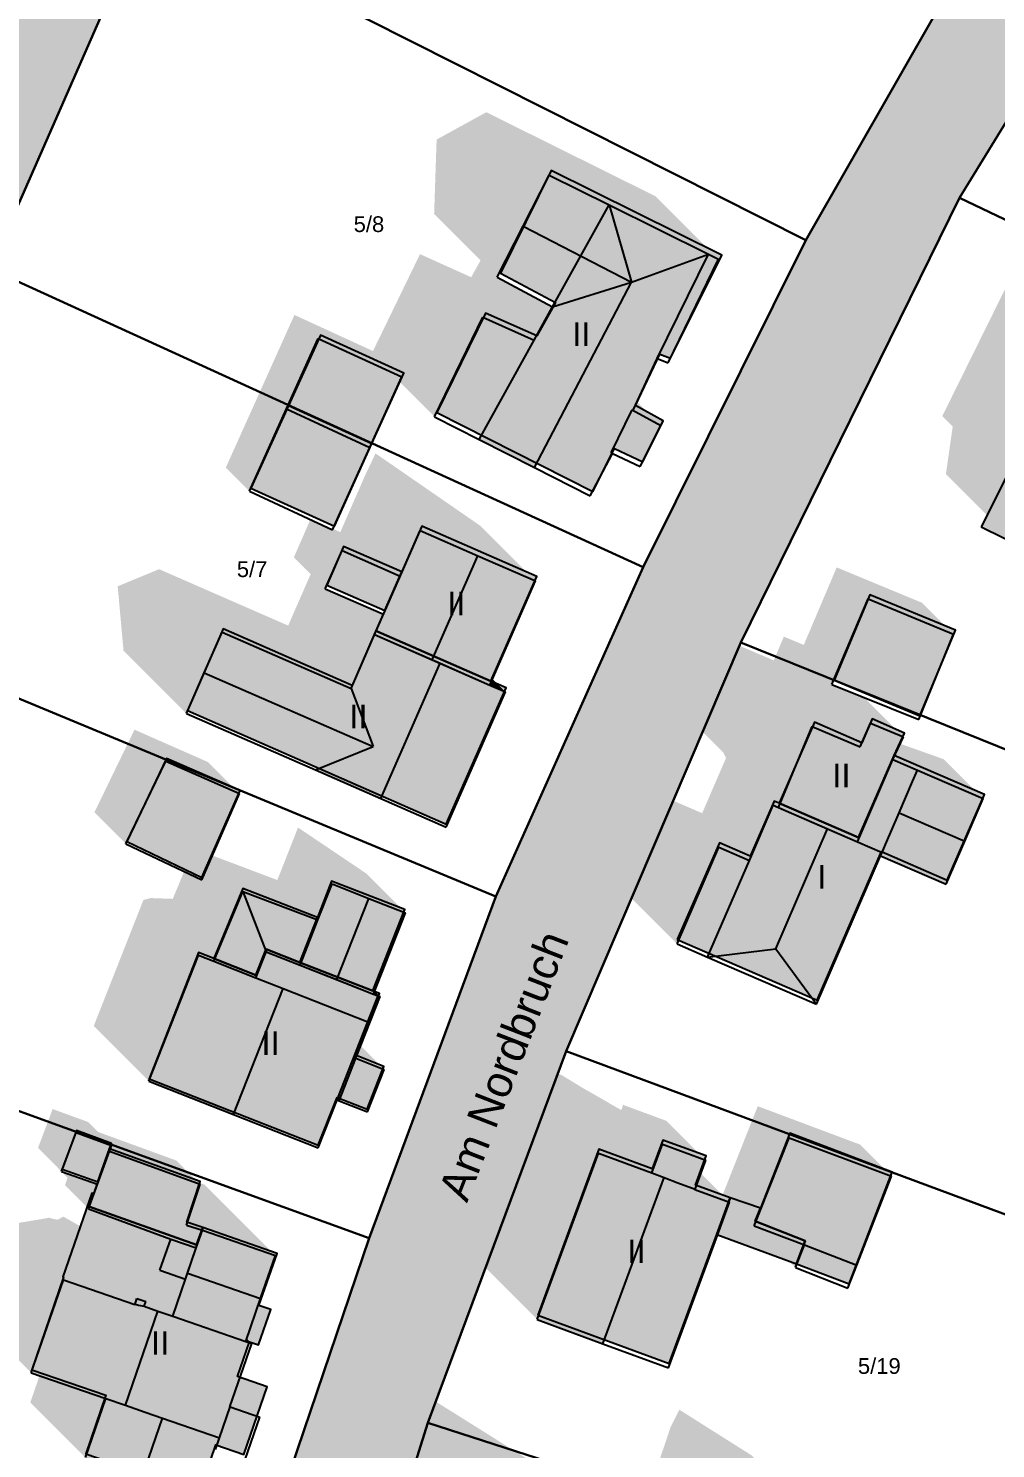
# Model space of a CAD drawing. Header units: millimetres. Extents: x 238 to 3518, y -74 to 2735.
# Drawn here: x 1581.2 to 1642.6, y 1959.1 to 2049.3 of the extents above; entities that cross this region are included whole.
import ezdxf
from ezdxf.enums import TextEntityAlignment as Align

# ---------------------------------------------------------------- set-up
doc = ezdxf.new("R2010")
doc.units = ezdxf.units.MM
for name, color, linetype in [('LP_Flurstueck_bez', 7, 'Continuous'), ('LP_Flurstuecke', 8, 'Continuous'), ('LP_Gebaeude_Dachaufsicht', 9, 'Continuous'), ('LP_Gebaeude_Dachschatten', 253, 'Continuous'), ('LP_Gebaeude_F', 254, 'Continuous'), ('LP_Gebaeude_Geschosszahl', 7, 'Continuous'), ('LP_Gebaeude_Schatten', 7, 'Continuous'), ('LP_Gebaeude_U', 7, 'Continuous'), ('LP_Verkehr_Bahnverkehr', 32, 'Continuous'), ('LP_Verkehr_Strassen', 9, 'Continuous'), ('LP_Verkehr_Strassennamen', 7, 'Continuous')]:
    doc.layers.add(name, color=color, linetype=linetype)
doc.styles.get("Standard").update_dxf_attribs({"font": 'arial.ttf'})

msp = doc.modelspace()

# ---------------------------------------------------------------- hatches: boundary and pattern name
at = {"layer": 'LP_Gebaeude_Dachschatten'}
for points in [[(1619.486, 2033.192), (1618.072, 2038.09), (1614.261, 2039.982), (1612.602, 2036.746)], [(1619.486, 2033.192), (1618.072, 2038.09), (1614.474, 2031.612), (1613.3, 2029.498), (1609.798, 2023.192), (1613.327, 2021.397)], [(1619.486, 2033.192), (1614.474, 2031.612), (1618.072, 2038.09)], [(1619.486, 2033.192), (1624.381, 2034.957), (1618.072, 2038.09)], [(1609.718, 2015.802), (1606.056, 2017.403), (1604.791, 2014.509), (1603.729, 2012.078), (1603.163, 2010.784), (1606.825, 2009.184)], [(1603.066, 2003.666), (1601.666, 2007.359), (1593.461, 2010.944), (1592.331, 2008.357)], [(1607.32, 2008.967), (1603.163, 2010.784), (1601.666, 2007.359), (1603.066, 2003.666), (1599.404, 2002.184), (1603.561, 2000.367)], [(1640.665, 1997.651), (1641.839, 2000.367), (1637.671, 2002.168), (1637.359, 2001.446), (1636.497, 1999.452)], [(1628.66, 1990.825), (1631.955, 1998.446), (1628.823, 1999.799), (1628.494, 1999.941), (1626.979, 1996.437), (1624.323, 1990.294)], [(1636.497, 1999.452), (1635.635, 1997.458), (1635.416, 1996.95), (1635.323, 1996.736), (1639.49, 1994.935), (1640.665, 1997.651)], [(1602.794, 1994.026), (1600.453, 1994.949), (1599.551, 1992.661), (1598.418, 1989.787), (1600.759, 1988.864)], [(1597.351, 1988.301), (1595.62, 1988.984), (1592.933, 1990.043), (1591.966, 1990.425), (1588.808, 1982.415), (1594.193, 1980.292)], [(1621.562, 1976.287), (1620.789, 1976.584), (1617.399, 1977.834), (1613.5, 1967.261), (1617.667, 1965.726)], [(1595.909, 1968.603), (1596.853, 1971.335), (1592.215, 1972.937), (1591.826, 1971.813), (1591.27, 1970.205)], [(1591.27, 1970.205), (1591.142, 1969.836), (1590.327, 1967.473), (1594.965, 1965.87), (1595.909, 1968.603)], [(1589.377, 1967.8), (1588.506, 1968.101), (1588.161, 1968.17), (1587.935, 1968.247), (1587.925, 1968.218), (1583.378, 1969.79), (1581.336, 1963.882), (1586.072, 1962.245), (1587.317, 1961.815)], [(1589.685, 1960.996), (1588.57, 1961.381), (1587.317, 1961.815), (1586.072, 1962.245), (1584.775, 1958.488), (1588.392, 1957.238)]]:
    msp.add_hatch(color=253, dxfattribs=at).paths.add_polyline_path(points)
at = {"layer": 'LP_Gebaeude_F'}
for points in [[(1607.115, 2024.906), (1617.022, 2019.876), (1618.408, 2022.603), (1620.207, 2021.758), (1621.507, 2024.362), (1619.751, 2025.336), (1621.293, 2028.617), (1621.973, 2028.344), (1625.226, 2034.906), (1614.389, 2040.278), (1611.152, 2033.752), (1614.647, 2031.881), (1613.462, 2029.772), (1610.218, 2031.219)], [(1597.685, 2025.341), (1602.985, 2022.935), (1605.015, 2027.409), (1599.713, 2029.814)], [(1595.303, 2020.09), (1600.602, 2017.684), (1602.985, 2022.935), (1597.685, 2025.341)], [(1641.723, 2017.629), (1644.588, 2016.216), (1646.204, 2019.49), (1643.366, 2020.91)], [(1603.244, 2011.031), (1610.551, 2007.83), (1613.467, 2014.482), (1606.162, 2017.684), (1604.882, 2014.765), (1603.811, 2012.322)], [(1600.122, 2013.937), (1603.811, 2012.322), (1604.882, 2014.765), (1601.193, 2016.382)], [(1632.38, 2007.892), (1637.824, 2005.633), (1640.077, 2011.061), (1634.637, 2013.321)], [(1591.262, 2005.964), (1607.704, 1998.738), (1611.514, 2007.407), (1610.551, 2007.83), (1603.244, 2011.031), (1601.724, 2007.561), (1593.534, 2011.149)], [(1628.883, 2000.069), (1633.921, 1997.888), (1636.18, 2003.104), (1636.848, 2004.529), (1634.776, 2005.424), (1634.122, 2003.911), (1631.11, 2005.215)], [(1587.411, 1997.648), (1592.185, 1995.358), (1594.607, 2000.871), (1589.941, 2002.921)], [(1622.4, 1991.408), (1631.295, 1987.555), (1635.386, 1996.998), (1639.562, 1995.189), (1641.915, 2000.619), (1636.18, 2003.104), (1633.921, 1997.888), (1628.883, 2000.069), (1628.557, 2000.211), (1627.023, 1996.699), (1625.083, 1997.547)], [(1592.938, 1990.197), (1595.621, 1989.147), (1596.264, 1990.792), (1598.413, 1989.953), (1599.526, 1992.811), (1594.794, 1994.652)], [(1598.413, 1989.953), (1603.057, 1988.141), (1605.075, 1993.312), (1600.429, 1995.126), (1599.526, 1992.811)], [(1588.821, 1982.556), (1599.574, 1978.331), (1600.77, 1981.378), (1602.692, 1980.625), (1603.756, 1983.348), (1601.935, 1984.058), (1603.463, 1987.982), (1603.057, 1988.141), (1598.413, 1989.953), (1596.264, 1990.792), (1595.621, 1989.147), (1592.938, 1990.197), (1591.973, 1990.576)], [(1583.296, 1976.815), (1585.56, 1976.001), (1586.316, 1978.102), (1586.445, 1978.456), (1584.209, 1979.283)], [(1613.538, 1967.532), (1621.892, 1964.464), (1624.905, 1972.668), (1625.759, 1974.995), (1623.558, 1975.802), (1624.238, 1977.654), (1621.477, 1978.667), (1620.807, 1976.839), (1617.412, 1978.085)], [(1627.352, 1973.502), (1630.534, 1972.253), (1629.968, 1970.811), (1633.332, 1969.524), (1636.049, 1976.634), (1629.562, 1979.112), (1627.682, 1974.343)], [(1585.001, 1974.439), (1591.847, 1972.008), (1592.24, 1973.12), (1591.228, 1973.451), (1592.073, 1976.031), (1586.316, 1978.102), (1585.56, 1976.001), (1585.29, 1975.25)], [(1581.372, 1964.06), (1586.081, 1962.451), (1584.806, 1958.718), (1592.032, 1956.25), (1593.072, 1959.292), (1594.847, 1958.685), (1596.323, 1962.988), (1594.445, 1963.633), (1595.207, 1965.852), (1595.787, 1965.652), (1596.569, 1967.894), (1595.803, 1968.162), (1596.962, 1971.461), (1592.24, 1973.12), (1591.847, 1972.008), (1585.001, 1974.439), (1585.29, 1975.25), (1585.193, 1975.284), (1583.344, 1969.979), (1583.391, 1969.963)], [(1624.905, 1972.668), (1629.968, 1970.811), (1630.534, 1972.253), (1627.352, 1973.502), (1627.682, 1974.343), (1625.759, 1974.995)]]:
    msp.add_hatch(color=254, dxfattribs=at).paths.add_polyline_path(points)
at = {"layer": 'LP_Gebaeude_Schatten'}
for points in [[(1596.059, 2026.639), (1598.065, 2031.099), (1603.058, 2028.806), (1606.045, 2034.963), (1609.3, 2033.498), (1609.891, 2034.562), (1606.943, 2037.51), (1607.102, 2042.246), (1610.261, 2043.982), (1614.072, 2042.09), (1620.381, 2038.957), (1621.014, 2038.643), (1625.014, 2034.643), (1624.381, 2034.957), (1618.072, 2038.09), (1614.261, 2039.982), (1612.602, 2036.746), (1610.943, 2033.51), (1614.474, 2031.612), (1613.3, 2029.498), (1610.045, 2030.963), (1606.973, 2024.63), (1604.746, 2026.858), (1604.881, 2027.157), (1599.565, 2029.599), (1597.559, 2025.139), (1595.204, 2019.901), (1593.704, 2021.401), (1596.059, 2026.639)], [(1643.593, 2033.474), (1644.437, 2034.07), (1645.437, 2033.07), (1655.357, 2028.171), (1660.357, 2023.171), (1650.437, 2028.07), (1647.593, 2029.474), (1647.17, 2029.683), (1644.413, 2024.1), (1644.835, 2023.892), (1643.241, 2020.666), (1646.086, 2019.261), (1644.472, 2015.993), (1639.472, 2020.993), (1639.905, 2024.002), (1639.241, 2024.666), (1643.593, 2033.474)], [(1619.597, 2025.043), (1619.843, 2025.569), (1621.343, 2024.068), (1619.597, 2025.043)], [(1599.076, 2018.095), (1600.487, 2017.437), (1600.517, 2017.503), (1600.981, 2017.3), (1601.291, 2018.009), (1602.556, 2020.903), (1603.218, 2022.302), (1609.879, 2017.701), (1613.379, 2014.201), (1609.718, 2015.802), (1606.056, 2017.403), (1604.791, 2014.509), (1601.09, 2016.126), (1600.027, 2013.695), (1603.729, 2012.078), (1603.163, 2010.784), (1601.666, 2007.359), (1593.461, 2010.944), (1592.331, 2008.357), (1591.2, 2005.77), (1587.2, 2009.77), (1586.831, 2013.857), (1589.461, 2014.944), (1597.666, 2011.359), (1599.095, 2014.628), (1598.027, 2015.695), (1599.076, 2018.095)], [(1623.323, 2005.299), (1625.475, 2010.448), (1628.532, 2009.148), (1629.171, 2010.657), (1630.437, 2010.131), (1632.531, 2015.058), (1637.949, 2012.811), (1639.949, 2010.811), (1634.531, 2013.058), (1632.219, 2007.618), (1634.261, 2006.796), (1636.775, 2004.282), (1634.671, 2005.157), (1634.032, 2003.648), (1630.975, 2004.948), (1628.823, 1999.799), (1628.494, 1999.941), (1626.979, 1996.437), (1625.042, 1997.274), (1622.387, 1991.131), (1619.387, 1994.131), (1622.042, 2000.274), (1623.979, 1999.437), (1625.494, 2002.941), (1625.323, 2003.299), (1623.323, 2005.299)], [(1603.163, 2010.784), (1606.825, 2009.184), (1610.487, 2007.583), (1607.32, 2008.967), (1603.163, 2010.784)], [(1610.487, 2007.583), (1610.657, 2007.972), (1611.478, 2007.151), (1610.487, 2007.583)], [(1587.898, 2004.745), (1592.573, 2002.686), (1594.573, 2000.686), (1589.898, 2002.745), (1587.354, 1997.5), (1585.354, 1999.5), (1587.898, 2004.745)], [(1641.839, 2000.367), (1637.671, 2002.168), (1636.107, 2002.844), (1636.573, 2003.848), (1639.339, 2002.867), (1641.839, 2000.367)], [(1602.634, 1995.603), (1605.134, 1993.103), (1602.794, 1994.026), (1600.453, 1994.949), (1599.551, 1992.661), (1594.779, 1994.463), (1592.933, 1990.043), (1591.966, 1990.425), (1588.808, 1982.415), (1585.308, 1985.915), (1588.466, 1993.925), (1588.933, 1994.043), (1590.33, 1993.994), (1591.057, 1995.736), (1592.17, 1995.205), (1592.847, 1996.749), (1596.978, 1995.189), (1598.294, 1998.526), (1602.634, 1995.603)], [(1600.759, 1988.864), (1603.099, 1987.94), (1598.418, 1989.787), (1600.759, 1988.864)], [(1603.387, 1987.827), (1603.099, 1987.94), (1603.169, 1988.118), (1603.508, 1987.779), (1603.387, 1987.827)], [(1601.967, 1983.873), (1602.277, 1984.66), (1603.777, 1983.16), (1601.967, 1983.873)], [(1616.428, 1981.954), (1618.028, 1981.043), (1618.056, 1981.015), (1618.733, 1980.632), (1618.838, 1980.573), (1618.959, 1980.901), (1621.708, 1979.887), (1624.208, 1977.387), (1621.459, 1978.401), (1620.789, 1976.584), (1617.399, 1977.834), (1613.5, 1967.261), (1609, 1971.761), (1612.899, 1982.334), (1614.289, 1983.084), (1615.062, 1982.787), (1616.428, 1981.954)], [(1583.647, 1976.266), (1583.016, 1976.897), (1583.02, 1976.908), (1581.765, 1978.162), (1582.697, 1980.637), (1584.945, 1979.816), (1585.579, 1979.182), (1590.562, 1977.366), (1591.956, 1975.973), (1592.353, 1975.835), (1596.853, 1971.335), (1592.215, 1972.937), (1591.203, 1973.266), (1592.062, 1975.866), (1586.311, 1977.962), (1586.445, 1978.316), (1584.197, 1979.137), (1583.265, 1976.662), (1585.549, 1975.868), (1584.977, 1974.3), (1583.477, 1975.8), (1583.647, 1976.266)], [(1625.631, 1976.069), (1627.513, 1980.818), (1634.009, 1978.381), (1636.009, 1976.381), (1629.513, 1978.818), (1627.631, 1974.069), (1627.295, 1973.225), (1625.295, 1975.225), (1625.631, 1976.069)], [(1623.524, 1975.533), (1623.528, 1975.543), (1623.898, 1976.546), (1625.719, 1974.724), (1623.524, 1975.533)], [(1579.878, 1973.29), (1582.425, 1973.718), (1582.435, 1973.747), (1582.661, 1973.67), (1583.006, 1973.601), (1583.377, 1973.8), (1584.827, 1972.973), (1585.681, 1972.51), (1585.219, 1974.211), (1590.199, 1972.375), (1589.516, 1970.397), (1591.142, 1969.836), (1590.327, 1967.473), (1589.377, 1967.8), (1588.506, 1968.101), (1588.612, 1968.408), (1588.057, 1968.6), (1587.935, 1968.247), (1587.925, 1968.218), (1583.378, 1969.79), (1581.336, 1963.882), (1577.836, 1967.382), (1579.878, 1973.29)], [(1628.055, 1972.933), (1630.483, 1971.999), (1629.908, 1970.567), (1627.908, 1972.567), (1628.055, 1972.933)], [(1591.27, 1970.205), (1591.142, 1969.836), (1591.826, 1971.813), (1591.27, 1970.205)], [(1594.965, 1965.87), (1595.03, 1966.058), (1595.351, 1965.736), (1594.965, 1965.87)], [(1581.866, 1963.699), (1586.072, 1962.245), (1584.775, 1958.488), (1581.275, 1961.988), (1581.866, 1963.699)], [(1593.969, 1961.705), (1593.959, 1961.708), (1594.279, 1962.635), (1595.866, 1961.048), (1593.969, 1961.705)], [(1604.282, 1953.469), (1606.431, 1960.19), (1607.09, 1962.02), (1613.749, 1957.85), (1615.749, 1955.85), (1619.954, 1954.505), (1620.824, 1957.004), (1621.967, 1960.413), (1622.532, 1961.529), (1627.096, 1958.645), (1629.096, 1956.645), (1623.967, 1958.413), (1622.824, 1955.004), (1621.954, 1952.505), (1617.749, 1953.85), (1614.09, 1955.02), (1610.431, 1956.19), (1608.282, 1949.469), (1607.297, 1949.785), (1604.677, 1941.588), (1600.677, 1945.588), (1603.297, 1953.785), (1604.282, 1953.469)]]:
    msp.add_hatch(color=7, dxfattribs=at).paths.add_polyline_path(points)
at = {"layer": 'LP_Verkehr_Bahnverkehr'}
msp.add_hatch(color=32, dxfattribs=at).paths.add_polyline_path([(1432.909, 1711.865), (1437.477, 1710.575), (1440.838, 1718.64), (1460.931, 1764.723), (1468.35, 1781.853), (1476.31, 1800.229), (1485.668, 1821.834), (1496.642, 1847.17), (1507.946, 1873.268), (1513.61, 1886.344), (1514.585, 1888.468), (1517.229, 1894.231), (1522.942, 1907.223), (1538.82, 1943.335), (1548.789, 1966.007), (1552.43, 1974.287), (1558.657, 1988.451), (1568.827, 2011.58), (1578.696, 2034.023), (1587.554, 2054.17), (1588.765, 2056.924), (1598.858, 2079.88), (1609.375, 2103.746), (1614.862, 2116.275), (1621.081, 2130.395), (1623.01, 2134.793), (1634.546, 2161.043), (1636.095, 2160.353), (1637.155, 2163.212), (1632.823, 2166.63), (1573.36, 2034.391), (1545.765, 1969.629), (1520.03, 1910.307), (1490.166, 1839.563)])
at = {"layer": 'LP_Verkehr_Strassen'}
msp.add_hatch(color=9, dxfattribs=at).paths.add_polyline_path([(1549.157, 1883.664), (1605.425, 1876.05), (1701.041, 1862.412), (1703.516, 1862.078), (1703.741, 1863.823), (1704.109, 1866.669), (1704.526, 1869.486), (1698.566, 1870.258), (1666.439, 1874.677), (1643.408, 1877.856), (1591.099, 1885.064), (1587.664, 1886.823), (1587.204, 1890.673), (1592.285, 1912.649), (1599.07, 1936.857), (1606.553, 1960.694), (1615.325, 1984.313), (1626.431, 2010.287), (1640.332, 2038.532), (1658.191, 2067.654), (1665.291, 2078.598), (1689.105, 2111.612), (1692.286, 2113.696), (1695.854, 2112.352), (1682.105, 2124.299), (1684.236, 2120.768), (1683.034, 2116.888), (1668.368, 2096.254), (1661.947, 2086.921), (1654.319, 2075.833), (1642.02, 2055.865), (1630.56, 2035.857), (1620.223, 2015.082), (1610.858, 1994.146), (1602.814, 1972.427), (1595.343, 1950.389), (1588.9, 1927.684), (1579.525, 1891.701), (1562.697, 1893.984), (1550.783, 1895.601), (1549.806, 1888.313)])

# ---------------------------------------------------------------- linework, layer by layer
at = {"layer": 'LP_Flurstuecke', "color": 8}
for points in [[(1538.82, 1943.335), (1548.789, 1966.007), (1552.43, 1974.287), (1558.657, 1988.451), (1568.827, 2011.58), (1578.696, 2034.023), (1587.554, 2054.17), (1588.765, 2056.924), (1598.858, 2079.88), (1609.375, 2103.746), (1614.862, 2116.275), (1621.081, 2130.395), (1623.01, 2134.793), (1634.546, 2161.043), (1636.095, 2160.353), (1637.155, 2163.212), (1632.823, 2166.63), (1621.082, 2176.982), (1614.454, 2182.824), (1591.203, 2129.376), (1585.195, 2115.542), (1553.606, 2042.931), (1516.21, 1957.216)], [(1599.07, 1936.857), (1606.553, 1960.694), (1615.325, 1984.313), (1626.431, 2010.287), (1640.332, 2038.532), (1658.191, 2067.654), (1665.291, 2078.598), (1689.105, 2111.612), (1692.286, 2113.696), (1695.854, 2112.352), (1682.105, 2124.299), (1684.236, 2120.768), (1683.034, 2116.888), (1668.368, 2096.254), (1661.947, 2086.921), (1654.319, 2075.833), (1642.02, 2055.865), (1630.56, 2035.857), (1620.223, 2015.082), (1610.858, 1994.146), (1602.814, 1972.427), (1595.343, 1950.389)]]:
    msp.add_lwpolyline(points, dxfattribs=at)
for points in [[(1588.765, 2056.924), (1630.56, 2035.857), (1642.02, 2055.865), (1598.858, 2079.88)], [(1640.332, 2038.532), (1656.975, 2030.605), (1670.73, 2045.978), (1674.908, 2043.409), (1682.975, 2056.544), (1664.912, 2069.119), (1661.166, 2070.131), (1658.191, 2067.654)], [(1578.696, 2034.023), (1620.223, 2015.082), (1630.56, 2035.857), (1588.765, 2056.924), (1587.554, 2054.17)], [(1626.431, 2010.287), (1669.861, 1992.747), (1678.286, 2020.458), (1656.975, 2030.605), (1640.332, 2038.532)], [(1568.827, 2011.58), (1610.858, 1994.146), (1620.223, 2015.082), (1578.696, 2034.023)], [(1558.657, 1988.451), (1602.814, 1972.427), (1610.858, 1994.146), (1568.827, 2011.58)], [(1615.325, 1984.313), (1662.02, 1966.958), (1669.861, 1992.747), (1626.431, 2010.287)], [(1548.789, 1966.007), (1595.343, 1950.389), (1602.814, 1972.427), (1558.657, 1988.451), (1552.43, 1974.287)], [(1606.553, 1960.694), (1655.325, 1944.936), (1662.02, 1966.958), (1615.325, 1984.313)], [(1599.07, 1936.857), (1651.325, 1922.638), (1655.325, 1944.936), (1606.553, 1960.694)]]:
    msp.add_lwpolyline(points, close=True, dxfattribs=at)
at = {"layer": 'LP_Gebaeude_Dachaufsicht', "color": 9}
for p, q in [((1612.602, 2036.746, 76.737), (1614.261, 2039.982, 74.545)), ((1614.261, 2039.982, 74.545), (1618.072, 2038.09, 74.545)), ((1614.474, 2031.612, 74.545), (1618.072, 2038.09, 74.545)), ((1618.072, 2038.09, 74.545), (1624.381, 2034.957, 74.545)), ((1618.072, 2038.09, 74.545), (1619.486, 2033.192, 76.737)), ((1610.943, 2033.51, 74.545), (1612.602, 2036.746, 76.737)), ((1612.602, 2036.746, 76.737), (1619.486, 2033.192, 76.737)), ((1619.486, 2033.192, 76.737), (1624.381, 2034.957, 74.545)), ((1621.13, 2028.324, 74.545), (1624.381, 2034.957, 74.545)), ((1621.813, 2028.047, 74.545), (1625.014, 2034.643, 74.545)), ((1624.381, 2034.957, 74.545), (1625.014, 2034.643, 74.545)), ((1610.943, 2033.51, 74.545), (1614.474, 2031.612, 74.545)), ((1613.327, 2021.397, 76.737), (1619.486, 2033.192, 76.737)), ((1614.474, 2031.612, 74.545), (1619.486, 2033.192, 76.737)), ((1613.3, 2029.498, 74.545), (1614.474, 2031.612, 74.545)), ((1606.973, 2024.63, 74.545), (1610.045, 2030.963, 74.545)), ((1610.045, 2030.963, 74.545), (1613.3, 2029.498, 74.545)), ((1597.559, 2025.139, 71.133), (1599.565, 2029.599, 71.133)), ((1599.565, 2029.599, 71.133), (1604.881, 2027.157, 71.133)), ((1609.798, 2023.192, 74.545), (1613.3, 2029.498, 74.545)), ((1619.597, 2025.043, 74.504), (1621.13, 2028.324, 74.545)), ((1621.13, 2028.324, 74.545), (1621.813, 2028.047, 74.545)), ((1602.856, 2022.681, 71.133), (1604.881, 2027.157, 71.133)), ((1595.204, 2019.901, 71.133), (1597.559, 2025.139, 71.133)), ((1597.559, 2025.139, 71.133), (1602.856, 2022.681, 71.133)), ((1606.973, 2024.63, 74.545), (1609.798, 2023.192, 74.545)), ((1618.198, 2022.341, 74.545), (1619.538, 2025.076, 74.545)), ((1619.538, 2025.076, 74.545), (1619.597, 2025.043, 74.504)), ((1619.538, 2025.076, 74.545), (1621.343, 2024.068, 74.545)), ((1620.049, 2021.461, 74.545), (1621.343, 2024.068, 74.545)), ((1600.487, 2017.437, 71.133), (1602.856, 2022.681, 71.133)), ((1609.798, 2023.192, 74.545), (1613.327, 2021.397, 76.737)), ((1616.855, 2019.601, 74.545), (1618.278, 2022.302, 74.491)), ((1618.198, 2022.341, 74.545), (1618.278, 2022.302, 74.491)), ((1618.198, 2022.341, 74.545), (1618.278, 2022.302, 74.545)), ((1618.278, 2022.303, 74.545), (1620.049, 2021.461, 74.545)), ((1613.327, 2021.397, 76.737), (1616.855, 2019.601, 74.545)), ((1595.204, 2019.901, 71.133), (1600.487, 2017.437, 71.133)), ((1604.791, 2014.509, 73.679), (1606.056, 2017.403, 73.679)), ((1606.056, 2017.403, 73.679), (1609.718, 2015.802, 77.745)), ((1600.027, 2013.695, 71.693), (1601.09, 2016.126, 71.693)), ((1601.09, 2016.126, 71.693), (1604.791, 2014.509, 71.693)), ((1606.825, 2009.184, 77.745), (1609.718, 2015.802, 77.745)), ((1609.718, 2015.802, 77.745), (1613.379, 2014.201, 73.679)), ((1603.729, 2012.078, 71.693), (1604.791, 2014.509, 71.693)), ((1603.729, 2012.078, 73.679), (1604.791, 2014.509, 73.679)), ((1600.027, 2013.695, 71.693), (1603.729, 2012.078, 71.693)), ((1610.487, 2007.583, 73.679), (1613.379, 2014.201, 73.679)), ((1632.219, 2007.618, 71.474), (1634.531, 2013.058, 71.474)), ((1634.531, 2013.058, 71.474), (1639.949, 2010.811, 71.474)), ((1603.163, 2010.784, 73.679), (1603.729, 2012.078, 73.679)), ((1592.331, 2008.357, 76.721), (1593.461, 2010.944, 74.64)), ((1593.461, 2010.944, 74.64), (1601.666, 2007.359, 74.64)), ((1601.666, 2007.359, 74.64), (1603.163, 2010.784, 74.64)), ((1603.163, 2010.784, 73.679), (1606.825, 2009.184, 77.745)), ((1603.163, 2010.784, 74.64), (1607.32, 2008.967, 78.059)), ((1637.753, 2005.39, 71.474), (1639.949, 2010.811, 71.474)), ((1603.561, 2000.367, 78.059), (1607.32, 2008.967, 78.059)), ((1606.825, 2009.184, 77.745), (1610.487, 2007.583, 73.679)), ((1607.32, 2008.967, 78.059), (1610.487, 2007.583, 75.454)), ((1591.2, 2005.77, 74.64), (1592.331, 2008.357, 76.721)), ((1592.331, 2008.357, 76.721), (1603.066, 2003.666, 76.721)), ((1601.666, 2007.359, 74.64), (1603.066, 2003.666, 76.721)), ((1607.718, 1998.55, 74.64), (1611.478, 2007.151, 74.64)), ((1610.487, 2007.583, 75.454), (1611.478, 2007.151, 74.64)), ((1632.219, 2007.618, 71.474), (1637.753, 2005.39, 71.474)), ((1591.2, 2005.77, 74.64), (1599.404, 2002.184, 74.64)), ((1628.823, 1999.799, 76.378), (1630.975, 2004.948, 76.378)), ((1630.975, 2004.948, 76.378), (1634.032, 2003.648, 76.378)), ((1634.032, 2003.648, 76.378), (1634.671, 2005.157, 76.378)), ((1634.671, 2005.157, 76.378), (1636.775, 2004.282, 76.378)), ((1599.404, 2002.184, 74.64), (1603.066, 2003.666, 76.721)), ((1636.107, 2002.844, 76.378), (1636.775, 2004.282, 76.378)), ((1587.354, 1997.5, 71.506), (1589.898, 2002.745, 71.506)), ((1589.898, 2002.745, 71.506), (1594.573, 2000.686, 71.506)), ((1633.852, 1997.626, 76.378), (1636.107, 2002.844, 76.378)), ((1633.852, 1997.626, 73.412), (1636.107, 2002.844, 73.412)), ((1636.107, 2002.844, 73.412), (1637.671, 2002.168, 73.412)), ((1599.404, 2002.184, 74.64), (1603.561, 2000.367, 78.059)), ((1637.359, 2001.446, 73.412), (1637.671, 2002.168, 73.412)), ((1637.359, 2001.446, 73.412), (1637.671, 2002.168, 72.074)), ((1637.671, 2002.168, 72.074), (1641.839, 2000.367, 72.074)), ((1636.497, 1999.452, 73.412), (1637.359, 2001.446, 73.412)), ((1636.497, 1999.452, 77.109), (1637.359, 2001.446, 73.412)), ((1592.17, 1995.205, 71.506), (1594.573, 2000.686, 71.506)), ((1603.561, 2000.367, 78.059), (1607.718, 1998.55, 74.64)), ((1626.979, 1996.437, 73.412), (1628.494, 1999.941, 73.412)), ((1628.494, 1999.941, 73.412), (1628.823, 1999.799, 73.743)), ((1640.665, 1997.651, 77.109), (1641.839, 2000.367, 72.074)), ((1628.823, 1999.799, 76.378), (1633.852, 1997.626, 76.378)), ((1628.823, 1999.799, 73.743), (1631.955, 1998.446, 76.888)), ((1635.635, 1997.458, 73.412), (1636.497, 1999.452, 77.109)), ((1635.635, 1997.458, 73.412), (1636.497, 1999.452, 73.412)), ((1636.497, 1999.452, 77.109), (1640.665, 1997.651, 77.109)), ((1628.66, 1990.825, 76.888), (1631.955, 1998.446, 76.888)), ((1631.955, 1998.446, 76.888), (1633.852, 1997.626, 74.983)), ((1587.354, 1997.5, 71.506), (1592.17, 1995.205, 71.506)), ((1622.387, 1991.131, 73.412), (1625.042, 1997.274, 73.412)), ((1625.042, 1997.274, 73.412), (1626.979, 1996.437, 73.412)), ((1633.852, 1997.626, 74.983), (1635.416, 1996.95, 73.412)), ((1633.852, 1997.626, 73.412), (1635.416, 1996.95, 73.412)), ((1635.416, 1996.95, 73.412), (1635.635, 1997.458, 73.412)), ((1635.416, 1996.95, 72.471), (1635.635, 1997.458, 73.412)), ((1639.49, 1994.935, 72.074), (1640.665, 1997.651, 77.109)), ((1624.323, 1990.294, 73.412), (1626.979, 1996.437, 73.412)), ((1631.245, 1987.302, 73.412), (1635.323, 1996.736, 73.412)), ((1635.323, 1996.736, 73.412), (1635.416, 1996.95, 73.412)), ((1635.323, 1996.736, 72.074), (1635.416, 1996.95, 72.471)), ((1635.323, 1996.736, 72.074), (1639.49, 1994.935, 72.074)), ((1599.551, 1992.661, 72.632), (1600.453, 1994.949, 72.632)), ((1600.453, 1994.949, 72.632), (1602.794, 1994.026, 75.649)), ((1592.933, 1990.043, 72.88), (1594.779, 1994.463, 72.88)), ((1594.779, 1994.463, 72.262), (1596.269, 1990.633, 72.262)), ((1594.779, 1994.463, 72.262), (1599.551, 1992.661, 72.262)), ((1594.779, 1994.463, 72.88), (1596.269, 1990.633, 72.88)), ((1600.759, 1988.864, 75.649), (1602.794, 1994.026, 75.649)), ((1602.794, 1994.026, 75.649), (1605.134, 1993.103, 72.632)), ((1603.099, 1987.94, 72.632), (1605.134, 1993.103, 72.632)), ((1598.418, 1989.787, 72.632), (1599.551, 1992.661, 72.632)), ((1598.418, 1989.787, 72.262), (1599.551, 1992.661, 72.262)), ((1622.387, 1991.131, 73.412), (1624.323, 1990.294, 73.412)), ((1588.808, 1982.415, 73.995), (1591.966, 1990.425, 73.995)), ((1591.966, 1990.425, 73.995), (1592.933, 1990.043, 74.553)), ((1592.933, 1990.043, 74.553), (1595.62, 1988.984, 76.103)), ((1592.933, 1990.043, 72.88), (1595.62, 1988.984, 72.88)), ((1595.62, 1988.984, 73.16), (1596.269, 1990.633, 73.16)), ((1595.62, 1988.984, 72.88), (1596.269, 1990.633, 72.88)), ((1596.269, 1990.633, 72.262), (1598.418, 1989.787, 72.262)), ((1596.269, 1990.633, 73.16), (1598.418, 1989.787, 73.16)), ((1624.323, 1990.294, 73.412), (1628.66, 1990.825, 76.888)), ((1624.323, 1990.294, 73.412), (1631.245, 1987.302, 73.412)), ((1628.66, 1990.825, 76.888), (1631.245, 1987.302, 73.412)), ((1598.418, 1989.787, 72.632), (1600.759, 1988.864, 75.649)), ((1598.418, 1989.787, 73.16), (1603.099, 1987.94, 73.16)), ((1594.193, 1980.292, 77.101), (1597.351, 1988.301, 77.101)), ((1595.62, 1988.984, 76.103), (1597.351, 1988.301, 77.101)), ((1595.62, 1988.984, 73.16), (1597.351, 1988.301, 73.16)), ((1597.351, 1988.301, 73.16), (1602.736, 1986.178, 73.16)), ((1597.351, 1988.301, 77.101), (1602.736, 1986.178, 73.995)), ((1600.759, 1988.864, 75.649), (1603.099, 1987.94, 72.632)), ((1601.967, 1983.873, 73.16), (1603.508, 1987.779, 73.16)), ((1602.736, 1986.178, 73.16), (1603.387, 1987.827, 73.16)), ((1603.099, 1987.94, 73.16), (1603.387, 1987.827, 73.16)), ((1603.387, 1987.827, 73.16), (1603.508, 1987.779, 73.16)), ((1600.778, 1981.212, 73.995), (1602.736, 1986.178, 73.995)), ((1600.778, 1981.212, 73.16), (1602.736, 1986.178, 73.16)), ((1600.898, 1981.164, 73.16), (1601.967, 1983.873, 73.16)), ((1600.898, 1981.164, 72.586), (1601.967, 1983.873, 72.586)), ((1601.967, 1983.873, 72.586), (1603.777, 1983.16, 72.586)), ((1602.709, 1980.45, 72.586), (1603.777, 1983.16, 72.586)), ((1588.808, 1982.415, 73.995), (1594.193, 1980.292, 77.101)), ((1599.578, 1978.169, 73.995), (1600.778, 1981.212, 73.995)), ((1600.778, 1981.212, 73.16), (1600.898, 1981.164, 73.16)), ((1600.898, 1981.164, 72.586), (1602.709, 1980.45, 72.586)), ((1594.193, 1980.292, 77.101), (1599.578, 1978.169, 73.995)), ((1583.265, 1976.662, 70.762), (1584.197, 1979.137, 70.762)), ((1584.197, 1979.137, 70.762), (1586.445, 1978.316, 70.762)), ((1586.311, 1977.962, 70.762), (1586.445, 1978.316, 70.762)), ((1620.789, 1976.584, 72.727), (1621.459, 1978.401, 72.727)), ((1621.459, 1978.401, 72.727), (1624.208, 1977.387, 72.727)), ((1627.631, 1974.069, 71.503), (1629.513, 1978.818, 71.503)), ((1629.513, 1978.818, 71.503), (1636.009, 1976.381, 71.503)), ((1585.549, 1975.868, 70.762), (1586.311, 1977.962, 70.762)), ((1586.311, 1977.962, 70.762), (1592.062, 1975.866, 70.762)), ((1613.5, 1967.261, 75.306), (1617.399, 1977.834, 75.306)), ((1617.399, 1977.834, 75.306), (1620.789, 1976.584, 77.735)), ((1623.528, 1975.543, 72.727), (1624.208, 1977.387, 72.727)), ((1583.265, 1976.662, 70.762), (1585.549, 1975.868, 70.762)), ((1620.789, 1976.584, 77.735), (1621.562, 1976.287, 78.291)), ((1620.789, 1976.584, 72.727), (1621.562, 1976.287, 72.727)), ((1584.977, 1974.3, 70.762), (1585.549, 1975.868, 70.762)), ((1591.203, 1973.266, 70.762), (1592.062, 1975.866, 70.762)), ((1617.667, 1965.726, 78.291), (1621.562, 1976.287, 78.291)), ((1621.562, 1976.287, 72.727), (1622.428, 1975.954, 72.727)), ((1621.562, 1976.287, 78.291), (1622.428, 1975.954, 77.668)), ((1622.428, 1975.954, 72.727), (1623.528, 1975.543, 72.727)), ((1622.428, 1975.954, 77.668), (1623.528, 1975.543, 76.878)), ((1633.807, 1970.721, 71.503), (1636.009, 1976.381, 71.503)), ((1623.524, 1975.533, 76.878), (1623.528, 1975.543, 76.878)), ((1623.524, 1975.533, 76.878), (1625.719, 1974.724, 75.306)), ((1624.86, 1972.396, 75.306), (1625.719, 1974.724, 75.306)), ((1584.977, 1974.3, 70.762), (1590.199, 1972.375, 70.762)), ((1627.295, 1973.225, 71.503), (1627.631, 1974.069, 71.503)), ((1591.203, 1973.266, 70.762), (1592.215, 1972.937, 70.762)), ((1591.826, 1971.813, 70.762), (1592.215, 1972.937, 70.762)), ((1591.826, 1971.813, 76.574), (1592.215, 1972.937, 75.387)), ((1592.215, 1972.937, 75.387), (1596.853, 1971.335, 75.387)), ((1627.295, 1973.225, 71.503), (1630.483, 1971.999, 71.503)), ((1589.516, 1970.397, 77.796), (1590.199, 1972.375, 77.796)), ((1590.199, 1972.375, 70.762), (1591.826, 1971.813, 70.762)), ((1590.199, 1972.375, 77.796), (1591.826, 1971.813, 77.796)), ((1621.834, 1964.19, 75.306), (1624.86, 1972.396, 75.306)), ((1629.908, 1970.567, 71.503), (1630.483, 1971.999, 71.503)), ((1630.483, 1971.999, 71.503), (1633.807, 1970.721, 71.503)), ((1591.142, 1969.836, 77.796), (1591.826, 1971.813, 77.796)), ((1591.27, 1970.205, 78.271), (1591.826, 1971.813, 76.574)), ((1595.909, 1968.603, 78.271), (1596.853, 1971.335, 75.387)), ((1589.516, 1970.397, 77.796), (1591.142, 1969.836, 77.796)), ((1591.142, 1969.836, 77.881), (1591.27, 1970.205, 78.271)), ((1591.27, 1970.205, 78.271), (1595.909, 1968.603, 78.271)), ((1629.908, 1970.567, 71.503), (1633.237, 1969.255, 71.503)), ((1633.237, 1969.255, 71.503), (1633.807, 1970.721, 71.503)), ((1581.336, 1963.882, 73.615), (1583.378, 1969.79, 73.615)), ((1583.378, 1969.79, 73.615), (1587.925, 1968.218, 76.136)), ((1590.327, 1967.473, 75.387), (1591.142, 1969.836, 77.881)), ((1587.935, 1968.247, 75.8), (1588.057, 1968.6, 75.8)), ((1588.057, 1968.6, 75.8), (1588.612, 1968.408, 75.8)), ((1588.506, 1968.101, 75.8), (1588.612, 1968.408, 75.8)), ((1594.965, 1965.87, 75.387), (1595.909, 1968.603, 78.271)), ((1587.317, 1961.815, 76.927), (1589.377, 1967.8, 76.927)), ((1587.925, 1968.218, 76.136), (1587.935, 1968.247, 76.136)), ((1587.935, 1968.247, 76.136), (1588.161, 1968.17, 76.261)), ((1587.935, 1968.247, 75.8), (1588.161, 1968.17, 75.8)), ((1588.161, 1968.17, 76.261), (1588.506, 1968.101, 76.444)), ((1588.161, 1968.17, 75.8), (1588.506, 1968.101, 75.8)), ((1588.506, 1968.101, 76.444), (1589.377, 1967.8, 76.927)), ((1589.377, 1967.8, 76.927), (1590.327, 1967.473, 76.4)), ((1590.327, 1967.473, 76.4), (1594.965, 1965.87, 73.829)), ((1590.327, 1967.473, 75.387), (1594.965, 1965.87, 75.387)), ((1613.5, 1967.261, 75.306), (1617.667, 1965.726, 78.291)), ((1593.959, 1961.708, 73.621), (1595.351, 1965.736, 73.615)), ((1594.965, 1965.87, 73.829), (1595.351, 1965.736, 73.615)), ((1617.667, 1965.726, 78.291), (1621.834, 1964.19, 75.306)), ((1581.336, 1963.882, 73.615), (1586.072, 1962.245, 76.237)), ((1584.775, 1958.488, 73.991), (1586.072, 1962.245, 73.991)), ((1586.072, 1962.245, 76.237), (1587.317, 1961.815, 76.927)), ((1586.072, 1962.245, 73.991), (1587.317, 1961.815, 75.108)), ((1587.317, 1961.815, 75.108), (1588.57, 1961.381, 76.233)), ((1587.317, 1961.815, 76.927), (1588.57, 1961.382, 76.233)), ((1588.57, 1961.382, 76.233), (1589.685, 1960.996, 75.615)), ((1588.57, 1961.381, 76.233), (1589.685, 1960.996, 77.233)), ((1593.297, 1959.748, 72.235), (1593.969, 1961.705, 72.235)), ((1593.297, 1959.748, 73.615), (1593.969, 1961.705, 73.615)), ((1593.959, 1961.708, 73.621), (1593.969, 1961.705, 73.615)), ((1593.969, 1961.705, 72.235), (1595.866, 1961.048, 72.235)), ((1588.392, 1957.238, 77.233), (1589.685, 1960.996, 77.233)), ((1589.685, 1960.996, 75.615), (1593.297, 1959.748, 73.615)), ((1589.685, 1960.996, 77.233), (1593.297, 1959.748, 73.991)), ((1594.936, 1958.358, 72.235), (1595.866, 1961.048, 72.235)), ((1593.045, 1959.011, 72.235), (1593.297, 1959.748, 72.235)), ((1593.045, 1959.011, 73.991), (1593.297, 1959.748, 73.991))]:
    msp.add_line(p, q, dxfattribs=at)
at = {"layer": 'LP_Gebaeude_U', "color": 7}
for points in [[(1607.115, 2024.906), (1617.022, 2019.876), (1618.408, 2022.603), (1620.207, 2021.758), (1621.507, 2024.362), (1619.751, 2025.336), (1621.293, 2028.617), (1621.973, 2028.344), (1625.226, 2034.906), (1614.389, 2040.278), (1611.152, 2033.752), (1614.647, 2031.881), (1613.462, 2029.772), (1610.218, 2031.219)], [(1597.685, 2025.341), (1602.985, 2022.935), (1605.015, 2027.409), (1599.713, 2029.814)], [(1595.303, 2020.09), (1600.602, 2017.684), (1602.985, 2022.935), (1597.685, 2025.341)], [(1641.723, 2017.629), (1644.588, 2016.216), (1646.204, 2019.49), (1643.366, 2020.91)], [(1603.244, 2011.031), (1610.551, 2007.83), (1613.467, 2014.482), (1606.162, 2017.684), (1604.882, 2014.765), (1603.811, 2012.322)], [(1600.122, 2013.937), (1603.811, 2012.322), (1604.882, 2014.765), (1601.193, 2016.382)], [(1632.38, 2007.892), (1637.824, 2005.633), (1640.077, 2011.061), (1634.637, 2013.321)], [(1591.262, 2005.964), (1607.704, 1998.738), (1611.514, 2007.407), (1610.551, 2007.83), (1603.244, 2011.031), (1601.724, 2007.561), (1593.534, 2011.149)], [(1628.883, 2000.069), (1633.921, 1997.888), (1636.18, 2003.104), (1636.848, 2004.529), (1634.776, 2005.424), (1634.122, 2003.911), (1631.11, 2005.215)], [(1587.411, 1997.648), (1592.185, 1995.358), (1594.607, 2000.871), (1589.941, 2002.921)], [(1622.4, 1991.408), (1631.295, 1987.555), (1635.386, 1996.998), (1639.562, 1995.189), (1641.915, 2000.619), (1636.18, 2003.104), (1633.921, 1997.888), (1628.883, 2000.069), (1628.557, 2000.211), (1627.023, 1996.699), (1625.083, 1997.547)], [(1592.938, 1990.197), (1595.621, 1989.147), (1596.264, 1990.792), (1598.413, 1989.953), (1599.526, 1992.811), (1594.794, 1994.652)], [(1598.413, 1989.953), (1603.057, 1988.141), (1605.075, 1993.312), (1600.429, 1995.126), (1599.526, 1992.811)], [(1588.821, 1982.556), (1599.574, 1978.331), (1600.77, 1981.378), (1602.692, 1980.625), (1603.756, 1983.348), (1601.935, 1984.058), (1603.463, 1987.982), (1603.057, 1988.141), (1598.413, 1989.953), (1596.264, 1990.792), (1595.621, 1989.147), (1592.938, 1990.197), (1591.973, 1990.576)], [(1583.296, 1976.815), (1585.56, 1976.001), (1586.316, 1978.102), (1586.445, 1978.456), (1584.209, 1979.283)], [(1613.538, 1967.532), (1621.892, 1964.464), (1624.905, 1972.668), (1625.759, 1974.995), (1623.558, 1975.802), (1624.238, 1977.654), (1621.477, 1978.667), (1620.807, 1976.839), (1617.412, 1978.085)], [(1627.352, 1973.502), (1630.534, 1972.253), (1629.968, 1970.811), (1633.332, 1969.524), (1636.049, 1976.634), (1629.562, 1979.112), (1627.682, 1974.343)], [(1585.001, 1974.439), (1591.847, 1972.008), (1592.24, 1973.12), (1591.228, 1973.451), (1592.073, 1976.031), (1586.316, 1978.102), (1585.56, 1976.001), (1585.29, 1975.25)], [(1581.372, 1964.06), (1586.081, 1962.451), (1584.806, 1958.718), (1592.032, 1956.25), (1593.072, 1959.292), (1594.847, 1958.685), (1596.323, 1962.988), (1594.445, 1963.633), (1595.207, 1965.852), (1595.787, 1965.652), (1596.569, 1967.894), (1595.803, 1968.162), (1596.962, 1971.461), (1592.24, 1973.12), (1591.847, 1972.008), (1585.001, 1974.439), (1585.29, 1975.25), (1585.193, 1975.284), (1583.344, 1969.979), (1583.391, 1969.963)], [(1624.905, 1972.668), (1629.968, 1970.811), (1630.534, 1972.253), (1627.352, 1973.502), (1627.682, 1974.343), (1625.759, 1974.995)]]:
    msp.add_lwpolyline(points, close=True, dxfattribs=at)

# ---------------------------------------------------------------- texts
at = {"layer": 'LP_Flurstueck_bez', "color": 7}
for s, p in [('5/8', (1602.801, 2036.869)), ('5/7', (1595.373, 2014.942)), ('5/19', (1635.238, 1964.308))]:
    msp.add_text(s, height=1, dxfattribs=at).set_placement(p, align=Align.MIDDLE_CENTER)
at = {"layer": 'LP_Gebaeude_Geschosszahl', "color": 7}
for s, p in [('II', (1616.302, 2029.875)), ('II', (1608.356, 2012.757)), ('II', (1602.133, 2005.584)), ('II', (1632.832, 2001.838)), ('I', (1631.594, 1995.385)), ('II', (1596.547, 1984.822)), ('II', (1619.805, 1971.596)), ('II', (1589.528, 1965.768))]:
    msp.add_text(s, height=1.5, dxfattribs=at).set_placement(p, align=Align.MIDDLE_CENTER)
at = {"layer": 'LP_Verkehr_Strassennamen', "color": 7}
msp.add_text('Am Nordbruch', height=2, rotation=68.78804, dxfattribs=at).set_placement((1611.357, 1983.394), align=Align.MIDDLE_CENTER)

doc.saveas('drawing.dxf')
